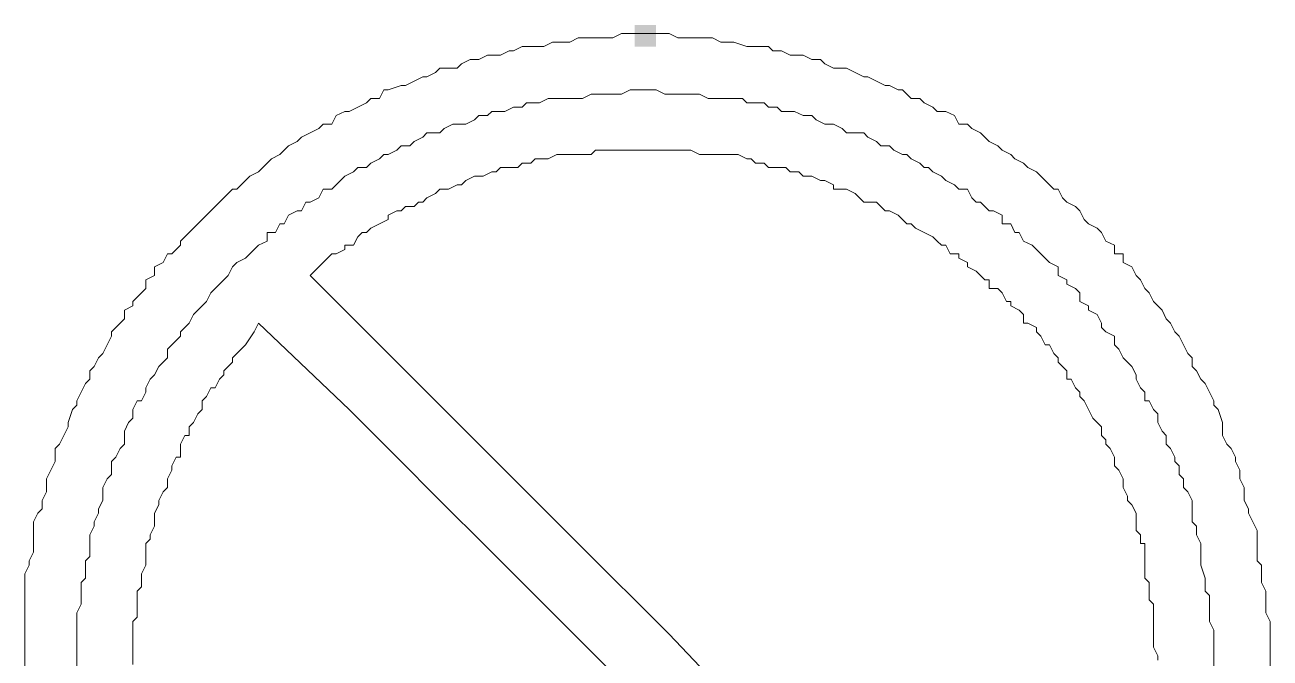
# Model space of a CAD drawing. Header units: millimetres. Extents: x 1341 to 37388, y -13954 to 1849.
# Drawn here: x 29529.3 to 29620.4, y -190.5 to -144.2 of the extents above; entities that cross this region are included whole.
import ezdxf

# ---------------------------------------------------------------- set-up
doc = ezdxf.new("R2010")
doc.units = ezdxf.units.MM
doc.layers.add('COMPONENTE', color=3, linetype='Continuous')

# ---------------------------------------------------------------- blocks, each defined once
blk = doc.blocks.new('TRANFORMADOR_IP00_TRAEL_VISTA_FRONT')
at = {"layer": 'COMPONENTE', "linetype": 'Continuous', "lineweight": 0}
blk.add_hatch(color=256, dxfattribs=at).paths.add_polyline_path([(5149.729, 2980.766), (5149.729, 2979.184), (5151.311, 2979.184), (5151.311, 2980.766)])
blk.add_hatch(color=256, dxfattribs=at).paths.add_polyline_path([(5149.729, 2980.766), (5149.729, 2979.184), (5151.311, 2979.184), (5151.311, 2980.766)])
for points in [[(5145.617, 2979.817), (5144.985, 2979.501)], [(5145.933, 2979.817), (5145.617, 2979.817)], [(5146.566, 2979.817), (5145.933, 2979.817)], [(5147.199, 2979.817), (5146.566, 2979.817)], [(5147.515, 2979.817), (5147.199, 2979.817)], [(5148.148, 2979.817), (5147.515, 2979.817)], [(5148.78, 2980.133), (5148.148, 2979.817)], [(5149.413, 2980.133), (5148.78, 2980.133)], [(5150.678, 2980.133), (5149.413, 2980.133)], [(5151.627, 2980.133), (5150.678, 2980.133)], [(5152.26, 2980.133), (5151.627, 2980.133)], [(5152.892, 2979.817), (5152.26, 2980.133)], [(5153.209, 2979.817), (5152.892, 2979.817)], [(5153.841, 2979.817), (5153.209, 2979.817)], [(5154.474, 2979.817), (5153.841, 2979.817)], [(5154.79, 2979.817), (5154.474, 2979.817)], [(5155.423, 2979.817), (5154.79, 2979.817)], [(5156.055, 2979.501), (5155.423, 2979.817)], [(5141.505, 2979.184), (5140.873, 2978.868)], [(5142.138, 2979.184), (5141.505, 2979.184)], [(5142.454, 2979.184), (5142.138, 2979.184)], [(5143.087, 2979.184), (5142.454, 2979.184)], [(5143.719, 2979.501), (5143.087, 2979.184)], [(5144.352, 2979.501), (5143.719, 2979.501)], [(5144.985, 2979.501), (5144.352, 2979.501)], [(5156.688, 2979.501), (5156.055, 2979.501)], [(5157.004, 2979.501), (5156.688, 2979.501)], [(5157.953, 2979.184), (5157.004, 2979.501)], [(5158.27, 2979.184), (5157.953, 2979.184)], [(5158.902, 2979.184), (5158.27, 2979.184)], [(5159.535, 2979.184), (5158.902, 2979.184)], [(5159.851, 2978.868), (5159.535, 2979.184)], [(5137.709, 2978.235), (5137.077, 2977.919)], [(5138.342, 2978.235), (5137.709, 2978.235)], [(5138.975, 2978.552), (5138.342, 2978.235)], [(5139.291, 2978.552), (5138.975, 2978.552)], [(5139.924, 2978.552), (5139.291, 2978.552)], [(5140.556, 2978.868), (5139.924, 2978.552)], [(5140.873, 2978.868), (5140.556, 2978.868)], [(5160.484, 2978.868), (5159.851, 2978.868)], [(5161.116, 2978.552), (5160.484, 2978.868)], [(5161.749, 2978.552), (5161.116, 2978.552)], [(5162.065, 2978.552), (5161.749, 2978.552)], [(5162.698, 2978.235), (5162.065, 2978.552)], [(5163.331, 2978.235), (5162.698, 2978.235)], [(5163.647, 2977.919), (5163.331, 2978.235)], [(5135.179, 2977.286), (5134.546, 2976.97)], [(5135.495, 2977.603), (5135.179, 2977.286)], [(5136.128, 2977.603), (5135.495, 2977.603)], [(5136.76, 2977.603), (5136.128, 2977.603)], [(5137.077, 2977.919), (5136.76, 2977.603)], [(5164.279, 2977.603), (5163.647, 2977.919)], [(5164.912, 2977.603), (5164.279, 2977.603)], [(5165.228, 2977.603), (5164.912, 2977.603)], [(5165.861, 2977.286), (5165.228, 2977.603)], [(5166.494, 2976.97), (5165.861, 2977.286)], [(5132.648, 2976.337), (5131.7, 2976.021)], [(5132.965, 2976.337), (5132.648, 2976.337)], [(5133.597, 2976.654), (5132.965, 2976.337)], [(5134.23, 2976.97), (5133.597, 2976.654)], [(5134.546, 2976.97), (5134.23, 2976.97)], [(5166.81, 2976.97), (5166.494, 2976.97)], [(5167.443, 2976.654), (5166.81, 2976.97)], [(5168.075, 2976.337), (5167.443, 2976.654)], [(5168.391, 2976.337), (5168.075, 2976.337)], [(5169.024, 2976.021), (5168.391, 2976.337)], [(5130.434, 2975.389), (5130.118, 2975.072)], [(5131.067, 2975.389), (5130.434, 2975.389)], [(5131.383, 2976.021), (5131.067, 2975.389)], [(5131.7, 2976.021), (5131.383, 2976.021)], [(5143.403, 2975.389), (5142.77, 2975.072)], [(5144.036, 2975.389), (5143.403, 2975.389)], [(5144.352, 2975.389), (5144.036, 2975.389)], [(5144.985, 2975.389), (5144.352, 2975.389)], [(5145.301, 2975.389), (5144.985, 2975.389)], [(5145.933, 2975.389), (5145.301, 2975.389)], [(5146.566, 2975.705), (5145.933, 2975.389)], [(5146.882, 2975.705), (5146.566, 2975.705)], [(5147.199, 2975.705), (5146.882, 2975.705)], [(5148.148, 2975.705), (5147.199, 2975.705)], [(5148.464, 2975.705), (5148.148, 2975.705)], [(5148.78, 2975.705), (5148.464, 2975.705)], [(5149.413, 2976.021), (5148.78, 2975.705)], [(5150.046, 2976.021), (5149.413, 2976.021)], [(5150.678, 2976.021), (5150.046, 2976.021)], [(5150.994, 2976.021), (5150.678, 2976.021)], [(5151.311, 2976.021), (5150.994, 2976.021)], [(5151.943, 2975.705), (5151.311, 2976.021)], [(5152.576, 2975.705), (5151.943, 2975.705)], [(5152.892, 2975.705), (5152.576, 2975.705)], [(5153.525, 2975.705), (5152.892, 2975.705)], [(5153.841, 2975.705), (5153.525, 2975.705)], [(5154.474, 2975.705), (5153.841, 2975.705)], [(5155.106, 2975.389), (5154.474, 2975.705)], [(5155.423, 2975.389), (5155.106, 2975.389)], [(5156.055, 2975.389), (5155.423, 2975.389)], [(5156.688, 2975.389), (5156.055, 2975.389)], [(5157.004, 2975.389), (5156.688, 2975.389)], [(5157.637, 2975.389), (5157.004, 2975.389)], [(5157.953, 2975.072), (5157.637, 2975.389)], [(5169.34, 2976.021), (5169.024, 2976.021)], [(5169.973, 2975.389), (5169.34, 2976.021)], [(5170.606, 2975.389), (5169.973, 2975.389)], [(5170.922, 2975.072), (5170.606, 2975.389)], [(5128.536, 2974.44), (5127.904, 2974.123)], [(5128.853, 2974.44), (5128.536, 2974.44)], [(5129.485, 2974.756), (5128.853, 2974.44)], [(5130.118, 2975.072), (5129.485, 2974.756)], [(5139.291, 2974.44), (5138.975, 2974.123)], [(5139.924, 2974.44), (5139.291, 2974.44)], [(5140.24, 2974.44), (5139.924, 2974.44)], [(5140.873, 2974.756), (5140.24, 2974.44)], [(5141.505, 2974.756), (5140.873, 2974.756)], [(5141.821, 2975.072), (5141.505, 2974.756)], [(5142.454, 2975.072), (5141.821, 2975.072)], [(5142.77, 2975.072), (5142.454, 2975.072)], [(5158.586, 2975.072), (5157.953, 2975.072)], [(5159.219, 2975.072), (5158.586, 2975.072)], [(5159.535, 2974.756), (5159.219, 2975.072)], [(5160.167, 2974.756), (5159.535, 2974.756)], [(5160.484, 2974.44), (5160.167, 2974.756)], [(5161.116, 2974.44), (5160.484, 2974.44)], [(5161.433, 2974.44), (5161.116, 2974.44)], [(5162.065, 2974.123), (5161.433, 2974.44)], [(5171.555, 2974.756), (5170.922, 2975.072)], [(5171.871, 2974.44), (5171.555, 2974.756)], [(5172.504, 2974.44), (5171.871, 2974.44)], [(5173.136, 2974.123), (5172.504, 2974.44)], [(5126.955, 2973.491), (5126.639, 2973.174)], [(5127.587, 2973.491), (5126.955, 2973.491)], [(5127.904, 2974.123), (5127.587, 2973.491)], [(5136.444, 2973.491), (5135.812, 2973.174)], [(5136.76, 2973.491), (5136.444, 2973.491)], [(5137.393, 2973.491), (5136.76, 2973.491)], [(5138.026, 2973.807), (5137.393, 2973.491)], [(5138.342, 2974.123), (5138.026, 2973.807)], [(5138.975, 2974.123), (5138.342, 2974.123)], [(5162.698, 2974.123), (5162.065, 2974.123)], [(5163.014, 2973.807), (5162.698, 2974.123)], [(5163.647, 2973.491), (5163.014, 2973.807)], [(5163.963, 2973.491), (5163.647, 2973.491)], [(5164.279, 2973.491), (5163.963, 2973.491)], [(5164.912, 2973.174), (5164.279, 2973.491)], [(5173.452, 2973.491), (5173.136, 2974.123)], [(5174.085, 2973.491), (5173.452, 2973.491)], [(5174.401, 2973.174), (5174.085, 2973.491)], [(5125.373, 2972.542), (5125.057, 2972.225)], [(5126.006, 2972.858), (5125.373, 2972.542)], [(5126.639, 2973.174), (5126.006, 2972.858)], [(5134.23, 2972.542), (5133.597, 2972.225)], [(5134.546, 2972.858), (5134.23, 2972.542)], [(5135.179, 2972.858), (5134.546, 2972.858)], [(5135.495, 2972.858), (5135.179, 2972.858)], [(5135.812, 2973.174), (5135.495, 2972.858)], [(5165.228, 2972.858), (5164.912, 2973.174)], [(5165.861, 2972.858), (5165.228, 2972.858)], [(5166.494, 2972.858), (5165.861, 2972.858)], [(5166.81, 2972.542), (5166.494, 2972.858)], [(5167.443, 2972.225), (5166.81, 2972.542)], [(5175.034, 2972.858), (5174.401, 2973.174)], [(5175.35, 2972.542), (5175.034, 2972.858)], [(5175.667, 2972.225), (5175.35, 2972.542)], [(5124.424, 2971.909), (5124.108, 2971.593)], [(5125.057, 2972.225), (5124.424, 2971.909)], [(5132.648, 2971.909), (5132.332, 2971.593)], [(5133.281, 2971.909), (5132.648, 2971.909)], [(5133.597, 2972.225), (5133.281, 2971.909)], [(5167.759, 2971.909), (5167.443, 2972.225)], [(5168.391, 2971.909), (5167.759, 2971.909)], [(5168.708, 2971.593), (5168.391, 2971.909)], [(5176.299, 2971.909), (5175.667, 2972.225)], [(5176.616, 2971.593), (5176.299, 2971.909)], [(5123.159, 2970.96), (5122.843, 2970.644)], [(5123.792, 2971.276), (5123.159, 2970.96)], [(5124.108, 2971.593), (5123.792, 2971.276)], [(5131.067, 2970.96), (5130.434, 2970.644)], [(5131.383, 2971.276), (5131.067, 2970.96)], [(5131.7, 2971.276), (5131.383, 2971.276)], [(5132.332, 2971.593), (5131.7, 2971.276)], [(5142.454, 2970.96), (5142.138, 2970.644)], [(5143.087, 2970.96), (5142.454, 2970.96)], [(5143.403, 2970.96), (5143.087, 2970.96)], [(5144.036, 2971.276), (5143.403, 2970.96)], [(5144.352, 2971.276), (5144.036, 2971.276)], [(5144.668, 2971.276), (5144.352, 2971.276)], [(5144.985, 2971.276), (5144.668, 2971.276)], [(5145.617, 2971.276), (5144.985, 2971.276)], [(5145.933, 2971.276), (5145.617, 2971.276)], [(5146.566, 2971.276), (5145.933, 2971.276)], [(5146.882, 2971.593), (5146.566, 2971.276)], [(5147.199, 2971.593), (5146.882, 2971.593)], [(5147.831, 2971.593), (5147.199, 2971.593)], [(5148.148, 2971.593), (5147.831, 2971.593)], [(5148.78, 2971.593), (5148.148, 2971.593)], [(5149.097, 2971.593), (5148.78, 2971.593)], [(5149.729, 2971.593), (5149.097, 2971.593)], [(5150.046, 2971.593), (5149.729, 2971.593)], [(5150.362, 2971.593), (5150.046, 2971.593)], [(5150.678, 2971.593), (5150.362, 2971.593)], [(5151.311, 2971.593), (5150.678, 2971.593)], [(5151.627, 2971.593), (5151.311, 2971.593)], [(5152.26, 2971.593), (5151.627, 2971.593)], [(5152.576, 2971.593), (5152.26, 2971.593)], [(5152.892, 2971.593), (5152.576, 2971.593)], [(5153.525, 2971.593), (5152.892, 2971.593)], [(5153.841, 2971.593), (5153.525, 2971.593)], [(5154.474, 2971.276), (5153.841, 2971.593)], [(5154.79, 2971.276), (5154.474, 2971.276)], [(5155.423, 2971.276), (5154.79, 2971.276)], [(5155.739, 2971.276), (5155.423, 2971.276)], [(5156.055, 2971.276), (5155.739, 2971.276)], [(5156.372, 2971.276), (5156.055, 2971.276)], [(5157.004, 2971.276), (5156.372, 2971.276)], [(5157.321, 2971.276), (5157.004, 2971.276)], [(5157.953, 2970.96), (5157.321, 2971.276)], [(5158.27, 2970.96), (5157.953, 2970.96)], [(5158.586, 2970.644), (5158.27, 2970.96)], [(5169.34, 2971.276), (5168.708, 2971.593)], [(5169.657, 2971.276), (5169.34, 2971.276)], [(5169.973, 2970.96), (5169.657, 2971.276)], [(5170.606, 2970.644), (5169.973, 2970.96)], [(5177.248, 2971.276), (5176.616, 2971.593)], [(5177.564, 2970.96), (5177.248, 2971.276)], [(5178.197, 2970.644), (5177.564, 2970.96)], [(5122.21, 2970.011), (5121.578, 2969.695)], [(5122.527, 2970.328), (5122.21, 2970.011)], [(5122.843, 2970.644), (5122.527, 2970.328)], [(5129.169, 2970.011), (5128.536, 2969.695)], [(5129.485, 2970.328), (5129.169, 2970.011)], [(5130.118, 2970.328), (5129.485, 2970.328)], [(5130.434, 2970.644), (5130.118, 2970.328)], [(5139.291, 2970.011), (5138.658, 2969.695)], [(5139.607, 2970.011), (5139.291, 2970.011)], [(5139.924, 2970.328), (5139.607, 2970.011)], [(5140.556, 2970.328), (5139.924, 2970.328)], [(5140.873, 2970.328), (5140.556, 2970.328)], [(5141.189, 2970.328), (5140.873, 2970.328)], [(5141.505, 2970.644), (5141.189, 2970.328)], [(5142.138, 2970.644), (5141.505, 2970.644)], [(5159.219, 2970.644), (5158.586, 2970.644)], [(5159.535, 2970.328), (5159.219, 2970.644)], [(5159.851, 2970.328), (5159.535, 2970.328)], [(5160.167, 2970.328), (5159.851, 2970.328)], [(5160.8, 2970.328), (5160.167, 2970.328)], [(5161.116, 2970.011), (5160.8, 2970.328)], [(5161.749, 2970.011), (5161.116, 2970.011)], [(5162.065, 2969.695), (5161.749, 2970.011)], [(5170.922, 2970.328), (5170.606, 2970.644)], [(5171.238, 2970.328), (5170.922, 2970.328)], [(5171.555, 2970.011), (5171.238, 2970.328)], [(5172.187, 2969.695), (5171.555, 2970.011)], [(5178.513, 2970.328), (5178.197, 2970.644)], [(5179.146, 2970.011), (5178.513, 2970.328)], [(5179.462, 2969.695), (5179.146, 2970.011)], [(5121.261, 2969.379), (5120.629, 2968.746)], [(5121.578, 2969.695), (5121.261, 2969.379)], [(5127.904, 2969.062), (5127.587, 2968.746)], [(5128.22, 2969.379), (5127.904, 2969.062)], [(5128.536, 2969.695), (5128.22, 2969.379)], [(5136.76, 2969.062), (5136.128, 2968.746)], [(5137.077, 2969.062), (5136.76, 2969.062)], [(5137.393, 2969.379), (5137.077, 2969.062)], [(5138.026, 2969.695), (5137.393, 2969.379)], [(5138.342, 2969.695), (5138.026, 2969.695)], [(5138.658, 2969.695), (5138.342, 2969.695)], [(5162.382, 2969.695), (5162.065, 2969.695)], [(5162.698, 2969.695), (5162.382, 2969.695)], [(5163.331, 2969.379), (5162.698, 2969.695)], [(5163.647, 2969.379), (5163.331, 2969.379)], [(5164.279, 2969.062), (5163.647, 2969.379)], [(5164.279, 2968.746), (5164.279, 2969.062)], [(5172.504, 2969.379), (5172.187, 2969.695)], [(5173.136, 2969.062), (5172.504, 2969.379)], [(5173.452, 2968.746), (5173.136, 2969.062)], [(5179.779, 2969.379), (5179.462, 2969.695)], [(5180.411, 2968.746), (5179.779, 2969.379)], [(5119.68, 2968.113), (5119.363, 2967.797)], [(5120.312, 2968.746), (5119.68, 2968.113)], [(5120.629, 2968.746), (5120.312, 2968.746)], [(5126.639, 2968.113), (5126.006, 2967.797)], [(5126.955, 2968.746), (5126.639, 2968.113)], [(5127.587, 2968.746), (5126.955, 2968.746)], [(5134.546, 2968.113), (5134.23, 2967.797)], [(5135.179, 2968.43), (5134.546, 2968.113)], [(5135.495, 2968.746), (5135.179, 2968.43)], [(5135.812, 2968.746), (5135.495, 2968.746)], [(5136.128, 2968.746), (5135.812, 2968.746)], [(5164.912, 2968.746), (5164.279, 2968.746)], [(5165.228, 2968.746), (5164.912, 2968.746)], [(5165.861, 2968.43), (5165.228, 2968.746)], [(5166.177, 2968.113), (5165.861, 2968.43)], [(5166.494, 2967.797), (5166.177, 2968.113)], [(5174.085, 2968.746), (5173.452, 2968.746)], [(5174.401, 2968.113), (5174.085, 2968.746)], [(5174.718, 2967.797), (5174.401, 2968.113)], [(5180.728, 2968.746), (5180.411, 2968.746)], [(5181.044, 2968.113), (5180.728, 2968.746)], [(5181.36, 2967.797), (5181.044, 2968.113)], [(5118.731, 2967.164), (5118.098, 2966.532)], [(5119.047, 2967.481), (5118.731, 2967.164)], [(5119.363, 2967.797), (5119.047, 2967.481)], [(5125.057, 2967.164), (5124.424, 2966.848)], [(5125.373, 2967.164), (5125.057, 2967.164)], [(5125.69, 2967.797), (5125.373, 2967.164)], [(5126.006, 2967.797), (5125.69, 2967.797)], [(5132.332, 2967.164), (5131.7, 2966.848)], [(5132.648, 2967.164), (5132.332, 2967.164)], [(5132.965, 2967.481), (5132.648, 2967.164)], [(5133.597, 2967.481), (5132.965, 2967.481)], [(5133.914, 2967.797), (5133.597, 2967.481)], [(5134.23, 2967.797), (5133.914, 2967.797)], [(5166.81, 2967.797), (5166.494, 2967.797)], [(5167.443, 2967.797), (5166.81, 2967.797)], [(5167.759, 2967.481), (5167.443, 2967.797)], [(5168.075, 2967.164), (5167.759, 2967.481)], [(5168.391, 2967.164), (5168.075, 2967.164)], [(5169.024, 2966.848), (5168.391, 2967.164)], [(5175.034, 2967.797), (5174.718, 2967.797)], [(5175.667, 2967.164), (5175.034, 2967.797)], [(5175.983, 2967.164), (5175.667, 2967.164)], [(5176.616, 2966.848), (5175.983, 2967.164)], [(5181.993, 2967.481), (5181.36, 2967.797)], [(5182.309, 2967.164), (5181.993, 2967.481)], [(5182.625, 2966.532), (5182.309, 2967.164)], [(5117.782, 2966.216), (5117.466, 2965.899)], [(5118.098, 2966.532), (5117.782, 2966.216)], [(5123.792, 2966.216), (5123.475, 2965.583)], [(5124.108, 2966.216), (5123.792, 2966.216)], [(5124.424, 2966.848), (5124.108, 2966.216)], [(5131.067, 2966.216), (5130.434, 2965.899)], [(5131.7, 2966.532), (5131.067, 2966.216)], [(5131.067, 2966.216), (5131.067, 2966.216)], [(5131.7, 2966.848), (5131.7, 2966.532)], [(5169.34, 2966.532), (5169.024, 2966.848)], [(5169.657, 2966.216), (5169.34, 2966.532)], [(5169.973, 2966.216), (5169.657, 2966.216)], [(5170.289, 2965.899), (5169.973, 2966.216)], [(5176.616, 2966.216), (5176.616, 2966.848)], [(5177.248, 2966.216), (5176.616, 2966.216)], [(5177.564, 2965.583), (5177.248, 2966.216)], [(5182.942, 2966.216), (5182.625, 2966.532)], [(5183.574, 2965.899), (5182.942, 2966.216)], [(5117.149, 2965.583), (5116.517, 2964.95)], [(5117.466, 2965.899), (5117.149, 2965.583)], [(5123.475, 2965.583), (5122.843, 2965.583)], [(5122.843, 2965.583), (5122.843, 2964.95)], [(5129.485, 2965.267), (5129.169, 2964.634)], [(5129.802, 2965.583), (5129.485, 2965.267)], [(5130.118, 2965.583), (5129.802, 2965.583)], [(5130.434, 2965.899), (5130.118, 2965.583)], [(5170.922, 2965.583), (5170.289, 2965.899)], [(5171.555, 2965.267), (5170.922, 2965.583)], [(5170.922, 2965.583), (5170.922, 2965.583)], [(5171.871, 2964.95), (5171.555, 2965.267)], [(5177.881, 2965.583), (5177.564, 2965.583)], [(5178.197, 2964.95), (5177.881, 2965.583)], [(5183.891, 2965.583), (5183.574, 2965.899)], [(5184.207, 2964.95), (5183.891, 2965.583)], [(5116.517, 2964.634), (5115.884, 2964.001)], [(5116.517, 2964.95), (5116.517, 2964.634)], [(5121.894, 2964.318), (5121.578, 2964.001)], [(5122.21, 2964.634), (5121.894, 2964.318)], [(5122.843, 2964.95), (5122.21, 2964.634)], [(5128.536, 2964.318), (5127.904, 2964.001)], [(5129.169, 2964.634), (5128.536, 2964.634)], [(5128.536, 2964.634), (5128.536, 2964.318)], [(5172.187, 2964.634), (5171.871, 2964.95)], [(5172.504, 2964.634), (5172.187, 2964.634)], [(5172.82, 2964.001), (5172.504, 2964.634)], [(5178.83, 2964.634), (5178.197, 2964.95)], [(5179.146, 2964.318), (5178.83, 2964.634)], [(5179.462, 2964.001), (5179.146, 2964.318)], [(5184.84, 2964.634), (5184.207, 2964.95)], [(5184.84, 2964.001), (5184.84, 2964.634)], [(5115.568, 2964.001), (5115.251, 2963.369)], [(5115.884, 2964.001), (5115.568, 2964.001)], [(5121.261, 2963.685), (5120.629, 2963.369)], [(5121.578, 2964.001), (5121.261, 2963.685)], [(5127.271, 2963.685), (5126.639, 2963.052)], [(5127.587, 2964.001), (5127.271, 2963.685)], [(5127.904, 2964.001), (5127.587, 2964.001)], [(5173.452, 2964.001), (5172.82, 2964.001)], [(5173.452, 2963.685), (5173.452, 2964.001)], [(5174.085, 2963.369), (5173.452, 2963.685)], [(5179.779, 2963.685), (5179.462, 2964.001)], [(5180.095, 2963.369), (5179.779, 2963.685)], [(5185.472, 2964.001), (5184.84, 2964.001)], [(5185.472, 2963.369), (5185.472, 2964.001)], [(5115.251, 2963.369), (5114.619, 2963.052)], [(5114.619, 2963.052), (5114.619, 2962.42)], [(5120.312, 2963.052), (5119.996, 2962.42)], [(5120.629, 2963.369), (5120.312, 2963.052)], [(5126.639, 2963.052), (5126.006, 2962.42)], [(5174.085, 2963.052), (5174.085, 2963.369)], [(5174.718, 2962.736), (5174.085, 2963.052)], [(5175.034, 2962.42), (5174.718, 2962.736)], [(5180.728, 2963.052), (5180.095, 2963.369)], [(5180.728, 2962.42), (5180.728, 2963.052)], [(5186.105, 2963.052), (5185.472, 2963.369)], [(5186.421, 2962.42), (5186.105, 2963.052)], [(5114.619, 2962.42), (5113.986, 2962.103)], [(5113.986, 2962.103), (5113.986, 2961.471)], [(5119.363, 2961.787), (5119.047, 2961.471)], [(5119.68, 2962.103), (5119.363, 2961.787)], [(5119.996, 2962.42), (5119.68, 2962.103)], [(5132.648, 2955.777), (5126.006, 2962.42)], [(5175.35, 2962.103), (5175.034, 2962.42)], [(5175.667, 2962.103), (5175.35, 2962.103)], [(5175.667, 2961.471), (5175.667, 2962.103)], [(5181.36, 2962.103), (5180.728, 2962.42)], [(5181.36, 2961.787), (5181.36, 2962.103)], [(5181.993, 2961.471), (5181.36, 2961.787)], [(5186.737, 2962.103), (5186.421, 2962.42)], [(5187.054, 2961.471), (5186.737, 2962.103)], [(5113.67, 2961.155), (5113.037, 2960.522)], [(5113.986, 2961.471), (5113.67, 2961.155)], [(5118.731, 2961.155), (5118.414, 2960.522)], [(5119.047, 2961.471), (5118.731, 2961.155)], [(5176.299, 2961.471), (5175.667, 2961.471)], [(5176.616, 2961.155), (5176.299, 2961.471)], [(5176.932, 2960.522), (5176.616, 2961.155)], [(5182.309, 2961.155), (5181.993, 2961.471)], [(5182.309, 2960.522), (5182.309, 2961.155)], [(5187.37, 2961.155), (5187.054, 2961.471)], [(5187.686, 2960.522), (5187.37, 2961.155)], [(5113.037, 2960.206), (5112.405, 2959.889)], [(5112.405, 2959.889), (5112.405, 2959.257)], [(5113.037, 2960.522), (5113.037, 2960.206)], [(5117.782, 2959.889), (5117.466, 2959.573)], [(5118.098, 2960.206), (5117.782, 2959.889)], [(5118.414, 2960.522), (5118.098, 2960.206)], [(5177.248, 2960.522), (5176.932, 2960.522)], [(5177.248, 2960.206), (5177.248, 2960.522)], [(5177.881, 2959.889), (5177.248, 2960.206)], [(5178.197, 2959.573), (5177.881, 2959.889)], [(5182.942, 2960.206), (5182.309, 2960.522)], [(5182.942, 2959.889), (5182.942, 2960.206)], [(5183.574, 2959.573), (5182.942, 2959.889)], [(5188.003, 2960.206), (5187.686, 2960.522)], [(5188.319, 2959.889), (5188.003, 2960.206)], [(5188.635, 2959.257), (5188.319, 2959.889)], [(5112.088, 2958.94), (5111.456, 2958.308)], [(5112.405, 2959.257), (5112.088, 2958.94)], [(5117.149, 2958.94), (5116.833, 2958.624)], [(5117.466, 2959.573), (5117.149, 2958.94)], [(5122.21, 2958.94), (5121.894, 2958.308)], [(5128.853, 2952.614), (5122.21, 2958.94)], [(5178.197, 2958.94), (5178.197, 2959.573)], [(5178.513, 2958.94), (5178.197, 2958.94)], [(5179.146, 2958.624), (5178.513, 2958.94)], [(5183.891, 2958.94), (5183.574, 2959.573)], [(5183.891, 2958.624), (5183.891, 2958.94)], [(5188.952, 2958.94), (5188.635, 2959.257)], [(5189.268, 2958.308), (5188.952, 2958.94)], [(5111.456, 2957.991), (5111.139, 2957.359)], [(5111.456, 2958.308), (5111.456, 2957.991)], [(5116.517, 2957.991), (5115.884, 2957.359)], [(5116.833, 2958.624), (5116.517, 2958.308)], [(5116.517, 2958.308), (5116.517, 2957.991)], [(5121.894, 2958.308), (5121.261, 2957.359)], [(5179.146, 2958.308), (5179.146, 2958.624)], [(5179.462, 2957.991), (5179.146, 2958.308)], [(5179.779, 2957.359), (5179.462, 2957.991)], [(5184.207, 2958.308), (5183.891, 2958.624)], [(5184.84, 2957.991), (5184.207, 2958.308)], [(5184.84, 2957.359), (5184.84, 2957.991)], [(5189.584, 2957.991), (5189.268, 2958.308)], [(5189.901, 2957.359), (5189.584, 2957.991)], [(5111.139, 2957.359), (5110.823, 2956.726)], [(5115.884, 2957.359), (5115.568, 2957.043)], [(5115.568, 2957.043), (5115.568, 2956.41)], [(5121.261, 2957.359), (5120.629, 2956.726)], [(5180.095, 2957.359), (5179.779, 2957.359)], [(5180.411, 2956.726), (5180.095, 2957.359)], [(5185.156, 2957.043), (5184.84, 2957.359)], [(5185.472, 2956.41), (5185.156, 2957.043)], [(5190.217, 2956.726), (5189.901, 2957.359)], [(5110.507, 2956.41), (5110.19, 2955.777)], [(5110.823, 2956.726), (5110.507, 2956.41)], [(5115.568, 2956.41), (5115.251, 2956.094)], [(5120.629, 2956.726), (5120.312, 2956.41)], [(5120.312, 2956.41), (5120.312, 2956.094)], [(5180.728, 2956.41), (5180.411, 2956.726)], [(5180.728, 2956.094), (5180.728, 2956.41)], [(5185.789, 2956.094), (5185.472, 2956.41)], [(5190.533, 2956.41), (5190.217, 2956.726)], [(5190.533, 2955.777), (5190.533, 2956.41)], [(5110.19, 2955.777), (5109.874, 2955.461)], [(5109.874, 2955.461), (5109.874, 2954.828)], [(5114.935, 2955.777), (5114.619, 2955.145)], [(5115.251, 2956.094), (5114.935, 2955.777)], [(5119.996, 2955.777), (5119.68, 2955.461)], [(5119.68, 2955.461), (5119.68, 2955.145)], [(5120.312, 2956.094), (5119.996, 2955.777)], [(5135.812, 2952.614), (5132.648, 2955.777)], [(5181.044, 2955.777), (5180.728, 2956.094)], [(5181.36, 2955.461), (5181.044, 2955.777)], [(5181.36, 2954.828), (5181.36, 2955.461)], [(5186.105, 2955.777), (5185.789, 2956.094)], [(5186.421, 2955.145), (5186.105, 2955.777)], [(5190.85, 2955.461), (5190.533, 2955.777)], [(5191.166, 2954.828), (5190.85, 2955.461)], [(5109.558, 2954.512), (5109.242, 2953.879)], [(5109.874, 2954.828), (5109.558, 2954.512)], [(5114.302, 2954.828), (5113.986, 2954.196)], [(5114.619, 2955.145), (5114.302, 2954.828)], [(5119.363, 2954.828), (5119.047, 2954.196)], [(5119.68, 2955.145), (5119.363, 2954.828)], [(5181.677, 2954.828), (5181.36, 2954.828)], [(5181.993, 2954.196), (5181.677, 2954.828)], [(5186.421, 2954.828), (5186.421, 2955.145)], [(5186.737, 2954.196), (5186.421, 2954.828)], [(5191.482, 2954.512), (5191.166, 2954.828)], [(5191.798, 2953.879), (5191.482, 2954.512)], [(5109.242, 2953.879), (5108.925, 2953.247)], [(5113.986, 2953.879), (5113.67, 2953.247)], [(5113.986, 2954.196), (5113.986, 2953.879)], [(5118.414, 2953.563), (5118.098, 2953.247)], [(5118.731, 2954.196), (5118.414, 2953.563)], [(5119.047, 2954.196), (5118.731, 2954.196)], [(5182.309, 2953.879), (5181.993, 2954.196)], [(5182.309, 2953.563), (5182.309, 2953.879)], [(5182.625, 2953.247), (5182.309, 2953.563)], [(5187.054, 2953.879), (5186.737, 2954.196)], [(5187.054, 2953.247), (5187.054, 2953.879)], [(5192.115, 2953.247), (5191.798, 2953.879)], [(5108.609, 2952.614), (5108.293, 2951.665)], [(5108.925, 2952.93), (5108.609, 2952.614)], [(5108.925, 2953.247), (5108.925, 2952.93)], [(5113.354, 2953.247), (5113.037, 2952.614)], [(5113.037, 2952.614), (5113.037, 2951.982)], [(5113.67, 2953.247), (5113.354, 2953.247)], [(5118.098, 2952.614), (5117.782, 2952.298)], [(5118.098, 2953.247), (5118.098, 2952.93)], [(5118.098, 2952.93), (5118.098, 2952.614)], [(5132.332, 2949.135), (5128.853, 2952.614)], [(5139.291, 2949.135), (5135.812, 2952.614)], [(5182.942, 2952.614), (5182.625, 2953.247)], [(5183.258, 2951.982), (5182.942, 2952.614)], [(5182.942, 2952.614), (5182.942, 2952.614)], [(5187.37, 2953.247), (5187.054, 2953.247)], [(5187.686, 2952.614), (5187.37, 2953.247)], [(5188.003, 2952.298), (5187.686, 2952.614)], [(5192.115, 2952.93), (5192.115, 2953.247)], [(5192.431, 2952.614), (5192.115, 2952.93)], [(5192.747, 2951.665), (5192.431, 2952.614)], [(5108.293, 2951.665), (5108.293, 2951.349)], [(5112.721, 2951.665), (5112.405, 2951.033)], [(5113.037, 2951.982), (5112.721, 2951.665)], [(5117.466, 2951.665), (5117.149, 2951.349)], [(5117.782, 2952.298), (5117.466, 2951.665)], [(5183.574, 2951.665), (5183.258, 2951.982)], [(5183.891, 2951.349), (5183.574, 2951.665)], [(5188.003, 2951.665), (5188.003, 2952.298)], [(5188.319, 2951.033), (5188.003, 2951.665)], [(5192.747, 2951.349), (5192.747, 2951.665)], [(5107.976, 2950.716), (5107.66, 2950.084)], [(5108.293, 2951.349), (5107.976, 2950.716)], [(5112.405, 2951.033), (5112.405, 2950.716)], [(5112.405, 2950.716), (5112.405, 2950.084)], [(5116.833, 2950.716), (5116.517, 2950.084)], [(5117.149, 2950.716), (5116.833, 2950.716)], [(5117.149, 2951.349), (5117.149, 2950.716)], [(5183.891, 2950.716), (5183.891, 2951.349)], [(5184.207, 2950.4), (5183.891, 2950.716)], [(5188.635, 2950.716), (5188.319, 2951.033)], [(5188.635, 2950.084), (5188.635, 2950.716)], [(5192.747, 2950.716), (5192.747, 2951.349)], [(5193.064, 2950.084), (5192.747, 2950.716)], [(5107.66, 2950.084), (5107.344, 2949.767)], [(5107.344, 2949.767), (5107.344, 2949.135)], [(5112.088, 2949.767), (5111.772, 2949.135)], [(5112.405, 2950.084), (5112.088, 2949.767)], [(5116.517, 2950.084), (5116.517, 2949.767)], [(5116.517, 2949.767), (5116.517, 2949.135)], [(5184.207, 2950.084), (5184.207, 2950.4)], [(5184.523, 2949.767), (5184.207, 2950.084)], [(5184.84, 2949.135), (5184.523, 2949.767)], [(5188.952, 2949.767), (5188.635, 2950.084)], [(5189.268, 2949.135), (5188.952, 2949.767)], [(5193.38, 2949.767), (5193.064, 2950.084)], [(5193.696, 2949.135), (5193.38, 2949.767)], [(5107.344, 2949.135), (5107.344, 2948.818)], [(5111.772, 2949.135), (5111.456, 2948.818)], [(5116.2, 2949.135), (5115.884, 2948.502)], [(5116.517, 2949.135), (5116.2, 2949.135)], [(5135.495, 2945.972), (5132.332, 2949.135)], [(5145.617, 2942.809), (5139.291, 2949.135)], [(5184.84, 2948.818), (5184.84, 2949.135)], [(5189.268, 2948.818), (5189.268, 2949.135)], [(5193.696, 2948.818), (5193.696, 2949.135)], [(5107.027, 2948.186), (5106.711, 2947.553)], [(5107.344, 2948.818), (5107.027, 2948.186)], [(5111.456, 2948.818), (5111.456, 2948.502)], [(5111.456, 2948.502), (5111.456, 2947.87)], [(5115.884, 2948.186), (5115.568, 2947.553)], [(5115.884, 2948.502), (5115.884, 2948.186)], [(5184.84, 2948.502), (5184.84, 2948.818)], [(5185.156, 2948.186), (5184.84, 2948.502)], [(5185.472, 2947.553), (5185.156, 2948.186)], [(5189.584, 2948.502), (5189.268, 2948.818)], [(5189.584, 2947.87), (5189.584, 2948.502)], [(5194.013, 2948.186), (5193.696, 2948.818)], [(5194.013, 2947.553), (5194.013, 2948.186)], [(5106.711, 2947.553), (5106.711, 2946.921)], [(5111.139, 2947.553), (5110.823, 2946.921)], [(5111.456, 2947.87), (5111.139, 2947.553)], [(5115.568, 2947.553), (5115.568, 2947.237)], [(5115.568, 2947.237), (5115.568, 2946.921)], [(5185.472, 2947.237), (5185.472, 2947.553)], [(5185.472, 2946.921), (5185.472, 2947.237)], [(5189.901, 2947.553), (5189.584, 2947.87)], [(5189.901, 2946.921), (5189.901, 2947.553)], [(5194.329, 2946.921), (5194.013, 2947.553)], [(5106.711, 2946.604), (5106.395, 2945.972)], [(5106.711, 2946.921), (5106.711, 2946.604)], [(5110.823, 2946.921), (5110.823, 2946.604)], [(5110.823, 2946.604), (5110.823, 2945.972)], [(5115.251, 2946.604), (5114.935, 2945.972)], [(5115.568, 2946.921), (5115.251, 2946.604)], [(5185.789, 2946.288), (5185.472, 2946.921)], [(5185.789, 2945.972), (5185.789, 2946.288)], [(5190.217, 2946.604), (5189.901, 2946.921)], [(5190.533, 2945.972), (5190.217, 2946.604)], [(5194.329, 2946.604), (5194.329, 2946.921)], [(5194.329, 2945.972), (5194.329, 2946.604)], [(5106.395, 2945.339), (5106.078, 2945.023)], [(5106.395, 2945.972), (5106.395, 2945.339)], [(5110.823, 2945.972), (5110.507, 2945.339)], [(5110.507, 2945.339), (5110.507, 2945.023)], [(5114.935, 2945.655), (5114.619, 2945.023)], [(5114.935, 2945.972), (5114.935, 2945.655)], [(5138.975, 2942.492), (5135.495, 2945.972)], [(5186.105, 2945.655), (5185.789, 2945.972)], [(5186.421, 2945.023), (5186.105, 2945.655)], [(5190.533, 2945.339), (5190.533, 2945.972)], [(5190.533, 2945.023), (5190.533, 2945.339)], [(5194.645, 2945.339), (5194.329, 2945.972)], [(5194.645, 2945.023), (5194.645, 2945.339)], [(5106.078, 2945.023), (5105.762, 2944.39)], [(5105.762, 2944.39), (5105.762, 2943.758)], [(5110.507, 2945.023), (5110.19, 2944.39)], [(5110.19, 2944.39), (5110.19, 2944.074)], [(5114.619, 2945.023), (5114.619, 2945.023)], [(5114.619, 2945.023), (5114.619, 2944.39)], [(5114.619, 2944.39), (5114.619, 2944.074)], [(5186.421, 2944.706), (5186.421, 2945.023)], [(5186.421, 2944.39), (5186.421, 2944.706)], [(5186.421, 2943.758), (5186.421, 2944.39)], [(5190.533, 2944.39), (5190.533, 2945.023)], [(5190.85, 2944.074), (5190.533, 2944.39)], [(5194.962, 2944.39), (5194.645, 2945.023)], [(5195.278, 2943.758), (5194.962, 2944.39)], [(5105.762, 2943.758), (5105.762, 2943.441)], [(5105.762, 2943.441), (5105.762, 2942.809)], [(5110.19, 2944.074), (5109.874, 2943.441)], [(5109.874, 2943.441), (5109.874, 2942.809)], [(5114.619, 2944.074), (5114.302, 2943.441)], [(5114.302, 2943.441), (5114.302, 2943.125)], [(5186.737, 2943.441), (5186.421, 2943.758)], [(5186.737, 2942.809), (5186.737, 2943.441)], [(5190.85, 2943.441), (5190.85, 2944.074)], [(5191.166, 2942.809), (5190.85, 2943.441)], [(5195.278, 2943.441), (5195.278, 2943.758)], [(5195.278, 2942.809), (5195.278, 2943.441)], [(5105.762, 2942.809), (5105.762, 2942.176)], [(5109.874, 2942.809), (5109.874, 2942.492)], [(5109.874, 2942.492), (5109.874, 2941.86)], [(5114.302, 2943.125), (5113.986, 2942.809)], [(5113.986, 2942.809), (5113.986, 2942.176)], [(5142.138, 2939.329), (5138.975, 2942.492)], [(5152.26, 2936.166), (5145.617, 2942.809)], [(5187.054, 2942.809), (5186.737, 2942.809)], [(5187.054, 2942.176), (5187.054, 2942.809)], [(5191.166, 2942.492), (5191.166, 2942.809)], [(5191.166, 2941.86), (5191.166, 2942.492)], [(5195.278, 2942.176), (5195.278, 2942.809)], [(5105.762, 2942.176), (5105.446, 2941.543)], [(5105.446, 2941.543), (5105.446, 2941.227)], [(5109.874, 2941.86), (5109.558, 2941.543)], [(5109.558, 2941.543), (5109.558, 2941.227)], [(5113.986, 2942.176), (5113.986, 2941.86)], [(5113.986, 2941.86), (5113.986, 2941.543)], [(5113.986, 2941.543), (5113.986, 2941.227)], [(5187.054, 2941.86), (5187.054, 2942.176)], [(5187.054, 2941.227), (5187.054, 2941.86)], [(5191.166, 2941.543), (5191.166, 2941.86)], [(5191.166, 2941.227), (5191.166, 2941.543)], [(5195.278, 2941.543), (5195.278, 2942.176)], [(5195.594, 2941.227), (5195.278, 2941.543)], [(5105.446, 2941.227), (5105.129, 2940.594)], [(5109.558, 2941.227), (5109.558, 2940.278)], [(5113.986, 2941.227), (5113.67, 2940.594)], [(5187.054, 2940.911), (5187.054, 2941.227)], [(5187.054, 2940.278), (5187.054, 2940.911)], [(5191.482, 2940.278), (5191.166, 2941.227)], [(5195.594, 2940.594), (5195.594, 2941.227)], [(5105.129, 2940.594), (5105.129, 2939.962)], [(5105.129, 2939.962), (5105.129, 2939.329)], [(5109.558, 2940.278), (5109.242, 2939.962)], [(5109.242, 2939.962), (5109.242, 2939.329)], [(5113.67, 2940.594), (5113.67, 2940.278)], [(5113.67, 2940.278), (5113.67, 2939.645)], [(5187.37, 2939.962), (5187.054, 2940.278)], [(5187.37, 2939.329), (5187.37, 2939.962)], [(5191.482, 2939.962), (5191.482, 2940.278)], [(5191.482, 2939.329), (5191.482, 2939.962)], [(5195.594, 2939.962), (5195.594, 2940.594)], [(5195.91, 2939.329), (5195.594, 2939.962)], [(5105.129, 2939.329), (5105.129, 2938.697)], [(5109.242, 2939.329), (5109.242, 2939.013)], [(5109.242, 2939.013), (5109.242, 2938.38)], [(5113.67, 2939.645), (5113.354, 2939.329)], [(5113.354, 2939.329), (5113.354, 2938.697)], [(5148.78, 2932.687), (5142.138, 2939.329)], [(5187.37, 2939.013), (5187.37, 2939.329)], [(5187.37, 2938.697), (5187.37, 2939.013)], [(5191.798, 2939.013), (5191.482, 2939.329)], [(5191.798, 2938.38), (5191.798, 2939.013)], [(5195.91, 2938.697), (5195.91, 2939.329)], [(5105.129, 2938.697), (5105.129, 2938.38)], [(5105.129, 2938.38), (5105.129, 2937.748)], [(5109.242, 2938.38), (5108.925, 2937.748)], [(5113.354, 2938.697), (5113.354, 2938.38)], [(5113.354, 2938.38), (5113.354, 2937.748)], [(5187.686, 2938.38), (5187.37, 2938.697)], [(5187.686, 2937.748), (5187.686, 2938.38)], [(5191.798, 2937.748), (5191.798, 2938.38)], [(5195.91, 2938.38), (5195.91, 2938.697)], [(5195.91, 2937.748), (5195.91, 2938.38)], [(5105.129, 2937.748), (5105.129, 2937.115)], [(5105.129, 2937.115), (5105.129, 2936.482)], [(5108.925, 2937.748), (5108.925, 2937.431)], [(5108.925, 2937.431), (5108.925, 2937.115)], [(5108.925, 2937.115), (5108.925, 2936.482)], [(5113.354, 2937.431), (5113.037, 2937.115)], [(5113.037, 2937.115), (5113.037, 2936.482)], [(5113.354, 2937.748), (5113.354, 2937.431)], [(5187.686, 2937.431), (5187.686, 2937.748)], [(5187.686, 2937.115), (5187.686, 2937.431)], [(5187.686, 2936.482), (5187.686, 2937.115)], [(5191.798, 2937.431), (5191.798, 2937.748)], [(5191.798, 2937.115), (5191.798, 2937.431)], [(5192.115, 2936.482), (5191.798, 2937.115)], [(5196.227, 2937.115), (5195.91, 2937.748)], [(5196.227, 2936.482), (5196.227, 2937.115)], [(5105.129, 2936.482), (5105.129, 2936.166)], [(5105.129, 2936.166), (5105.129, 2935.533)], [(5108.925, 2936.482), (5108.925, 2935.85)], [(5113.037, 2936.482), (5113.037, 2936.166)], [(5113.037, 2936.166), (5113.037, 2935.85)], [(5158.586, 2929.524), (5152.26, 2936.166)], [(5187.686, 2936.166), (5187.686, 2936.482)], [(5187.686, 2935.533), (5187.686, 2936.166)], [(5192.115, 2935.85), (5192.115, 2936.482)], [(5196.227, 2936.166), (5196.227, 2936.482)], [(5196.227, 2935.533), (5196.227, 2936.166)], [(5105.129, 2935.533), (5105.129, 2934.901)], [(5108.925, 2935.85), (5108.925, 2935.533)], [(5108.925, 2935.533), (5108.925, 2934.585)], [(5113.037, 2935.85), (5113.037, 2935.533)], [(5113.037, 2935.533), (5113.037, 2934.901)], [(5187.686, 2935.217), (5187.686, 2935.533)], [(5188.003, 2934.585), (5187.686, 2935.217)], [(5192.115, 2935.533), (5192.115, 2935.85)], [(5192.115, 2934.901), (5192.115, 2935.533)], [(5196.227, 2934.901), (5196.227, 2935.533)], [(5105.129, 2934.901), (5105.129, 2934.585)], [(5105.129, 2934.585), (5105.129, 2933.636)], [(5108.925, 2934.585), (5108.925, 2933.319)], [(5113.037, 2934.901), (5113.037, 2934.585)], [(5113.037, 2934.585), (5113.037, 2933.952)], [(5188.003, 2934.268), (5188.003, 2934.585)], [(5192.115, 2934.585), (5192.115, 2934.901)], [(5192.115, 2933.636), (5192.115, 2934.585)], [(5196.227, 2934.585), (5196.227, 2934.901)], [(5196.227, 2933.636), (5196.227, 2934.585)]]:
    blk.add_lwpolyline(points, dxfattribs=at)

msp = doc.modelspace()

# ---------------------------------------------------------------- block references
at = {"linetype": 'ByBlock'}
msp.add_blockref('TRANFORMADOR_IP00_TRAEL_VISTA_FRONT', (24424.173, -3124.971), dxfattribs=at)

doc.saveas('drawing.dxf')
